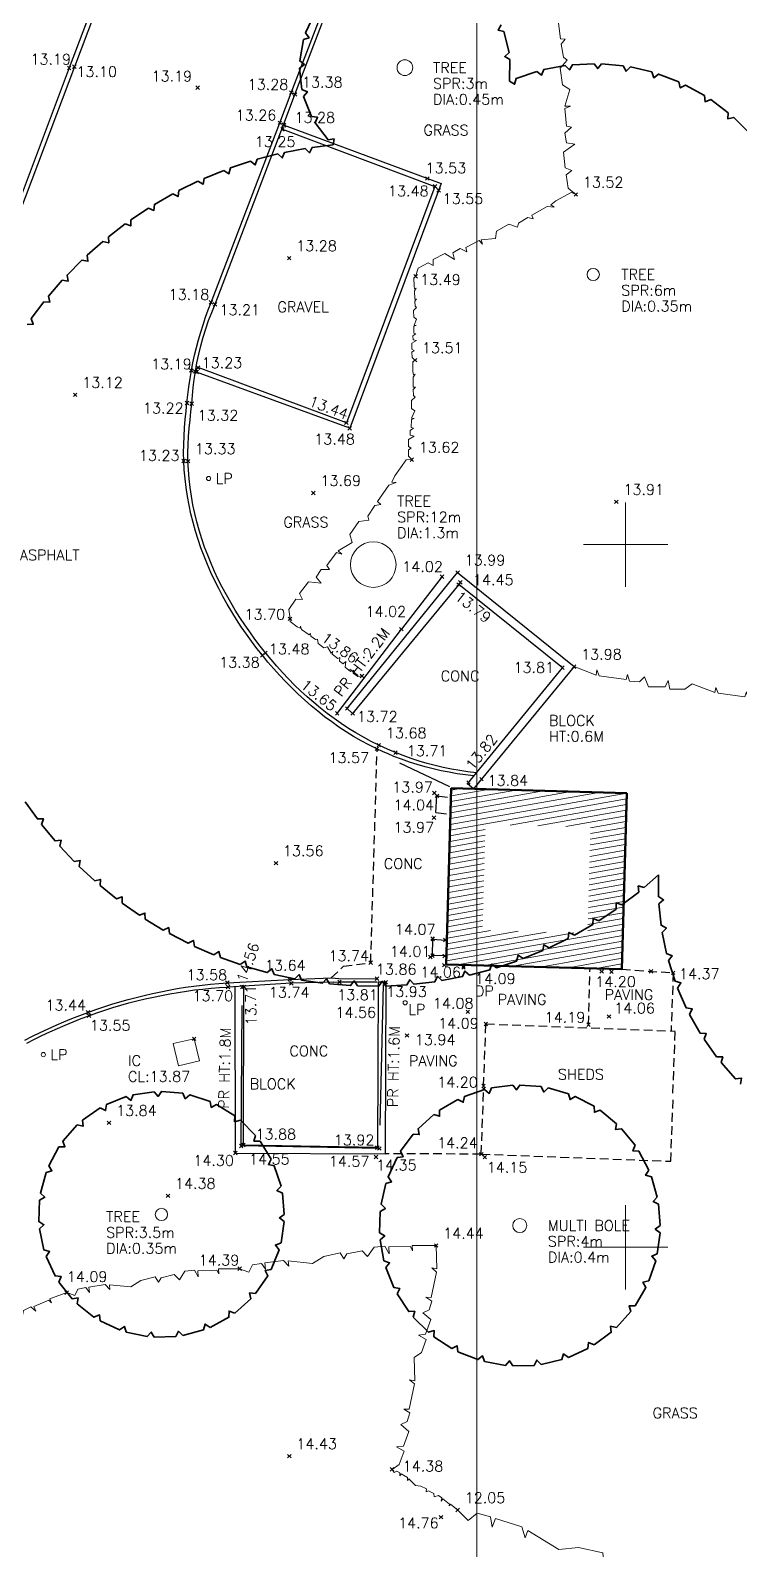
# Model space of a CAD drawing. Extents: x 521064 to 521635, y 174590 to 175241.
# Drawn here: x 521443.04 to 521463.25, y 174811.39 to 174854.63 of the extents above; entities that cross this region are included whole.
import ezdxf

# ---------------------------------------------------------------- set-up
doc = ezdxf.new("R2010")
doc.units = 0
doc.header["$PDMODE"] = 3
doc.header["$PDSIZE"] = 0.05
doc.linetypes.add('Centre', pattern=[7, 4, -1, 1, -1])
doc.linetypes.add('HIDDEN', pattern=[0.375, 0.25, -0.125])
doc.layers.get('0').update_dxf_attribs({"linetype": 'CONTINUOUS', "lineweight": 18})
for name, color, linetype, lineweight in [('I031G_SURVEY-GRID', 7, 'CONTINUOUS', 18), ('I901G_TITLE-SHEET', 7, 'CONTINUOUS', 18), ('I904G_HATCHING', 62, 'CONTINUOUS', 18), ('I910T_TXT-GEN-S', 7, 'CONTINUOUS', 13), ('I917G_BUILDING', 3, 'CONTINUOUS', 50), ('I923G_SURVEY-POINT', 7, 'CONTINUOUS', 18), ('I923T_SURVEY-LEVEL', 7, 'CONTINUOUS', 13), ('I941G_TREE', 72, 'CONTINUOUS', 18), ('I941G_TREE-VEG', 6, 'CONTINUOUS', 35), ('I941T_TREE-TXT', 82, 'CONTINUOUS', 13), ('I952G_KERB', 5, 'CONTINUOUS', 25), ('I960G_COVER', 1, 'CONTINUOUS', 18), ('I960T_COVER-TXT', 1, 'CONTINUOUS', 13), ('I976G_ST-FURN', 220, 'CONTINUOUS', 18), ('I976T_ST-FURN-TXT', 220, 'CONTINUOUS', 13), ('I995G_VEGETATION', 102, 'CONTINUOUS', 18)]:
    doc.layers.add(name, color=color, linetype=linetype, lineweight=lineweight)
for name, color, linetype in [('I240G_STAIR', 10, 'CONTINUOUS'), ('I280G_BLDG-FRAME', 7, 'HIDDEN'), ('I940G_SURFACE', 200, 'HIDDEN'), ('I971G_FENCE', 5, 'Centre'), ('I972G_WALL', 10, 'CONTINUOUS')]:
    doc.layers.add(name, color=color, linetype=linetype)
doc.styles.add('MONOTXT', font='simplex.shx')

# ---------------------------------------------------------------- blocks, each defined once
blk = doc.blocks.new('HEL Vegitation')
at = {"color": 0, "linetype": 'ByBlock'}
blk.add_polyline3d([(0, 0, 0), (0.0922, -0.0113, 0), (0.0935, 0.0101, 0), (0.0995, -0.0077, 0), (0.1821, -0.0154, 0), (0.1845, 0.0113, 0), (0.197, -0.0202, 0), (0.2387, -0.0214, 0), (0.2678, 0.0125, 0), (0.2868, -0.0125, 0), (0.3463, -0.0065, 0), (0.3601, 0.0113, 0), (0.3714, -0.0138, 0), (0.4361, -0.0065, 0), (0.4826, 0.015, 0), (0.5749, -0.0053, 0), (0.5749, 0.015, 0), (0.5927, -0.0089, 0), (0.6647, -0.0077, 0), (0.6659, 0.0166, 0), (0.6788, -0.0077, 0), (0.714, -0.0053, 0), (0.7306, 0.0202, 0), (0.7646, 0.0036, 0)], dxfattribs=at)
blk = doc.blocks.new('HER Vegitation')
at = {"color": 0, "linetype": 'ByBlock'}
blk.add_polyline3d([(0, 0, 0), (0.005, 0.0072, 0), (0.0165, 0.0097, 0), (0.0206, 0.0053, 0), (0.0225, 0.0112, 0), (0.0359, 0.0137, 0), (0.0437, 0.0047, 0), (0.044, 0.0119, 0), (0.0525, 0.014, 0), (0.0581, 0.0087, 0), (0.0587, 0.0131, 0), (0.0737, 0.0159, 0), (0.0762, 0.0112, 0), (0.0759, 0.0159, 0), (0.0906, 0.0128, 0), (0.094, 0.0197, 0), (0.1084, 0.0228, 0), (0.1159, 0.0175, 0), (0.1181, 0.0209, 0), (0.1293, 0.0237, 0), (0.134, 0.0206, 0), (0.1337, 0.0247, 0), (0.1518, 0.0287, 0), (0.1584, 0.0259, 0), (0.1559, 0.029, 0), (0.1618, 0.0315, 0), (0.1797, 0.035, 0), (0.1837, 0.0319, 0)], dxfattribs=at)

msp = doc.modelspace()

# ---------------------------------------------------------------- hatches: boundary and pattern name
at = {"layer": 'I904G_HATCHING'}
h = msp.add_hatch(dxfattribs=at)
h.set_pattern_fill('ANSI31', color=256, scale=0.05, angle=325, style=0)
h.paths.add_polyline_path([(521444.647, 174870.129), (521444.767, 174870.488), (521444.74, 174870.5), (521448.45, 174880.371), (521449.941, 174884.328), (521450.825, 174886.529), (521450.847, 174886.52), (521450.926, 174886.782), (521450.891, 174886.795), (521451.299, 174887.88), (521451.756, 174889.095), (521452.087, 174889.949), (521456.936, 174902.777), (521456.966, 174902.77), (521457.046, 174902.981), (521457.017, 174902.992), (521457.914, 174905.372), (521457.945, 174905.361), (521458.022, 174905.548), (521457.983, 174905.561), (521458.276, 174906.369), (521462.956, 174918.783), (521466.072, 174927.188), (521464.076, 174927.947), (521468.769, 174940.432, 0.955868), (521469.475, 174942.331), (521471.148, 174946.743), (521474.224, 174954.819), (521476.207, 174954.068), (521476.515, 174954.891), (521477.009, 174956.195), (521478.199, 174959.33), (521484.138, 174974.996), (521479.855, 174976.619), (521476.932, 174977.669), (521452.975, 174986.679), (521435.919, 174993.099), (521428.128, 174972.416), (521429.781, 174971.785), (521430.021, 174971.695), (521433.184, 174970.506), (521434.896, 174969.868), (521438.341, 174968.558), (521441.761, 174967.264), (521445.161, 174965.981), (521448.596, 174964.682), (521455.487, 174962.087), (521455.476, 174962.053), (521458.891, 174960.794), (521462.306, 174959.518), (521465.737, 174958.179), (521469.249, 174956.851), (521468.581, 174955.061), (521467.259, 174951.617), (521465.972, 174948.192), (521464.688, 174944.765), (521463.391, 174941.344), (521462.079, 174937.939), (521459.635, 174931.417), (521459.531, 174931.156), (521458.957, 174929.762), (521455.448, 174931.078), (521445.427, 174934.864), (521445.465, 174934.963), (521438.391, 174937.632), (521438.321, 174937.524), (521426.616, 174941.938), (521417.773, 174945.266), (521416.325, 174941.546), (521415.787, 174940.154), (521415.691, 174939.877), (521414.834, 174937.565), (521414.715, 174937.25), (521412.878, 174932.304), (521410.966, 174927.233), (521411.009, 174927.217), (521410.308, 174925.256), (521409.793, 174923.815), (521409.59, 174923.888), (521409.494, 174923.62), (521409.698, 174923.548), (521409.18, 174922.188), (521408.779, 174921.257), (521408.62, 174921.301), (521408.527, 174921.035), (521408.66, 174920.981), (521406.041, 174913.956), (521403.64, 174907.539), (521403.456, 174907.607), (521403.356, 174907.319), (521403.545, 174907.242), (521403.116, 174906.1), (521402.687, 174904.959), (521402.489, 174905.026), (521402.381, 174904.749), (521402.512, 174904.698), (521400.204, 174898.475), (521397.783, 174892.059), (521397.488, 174891.278), (521397.359, 174891.328), (521397.239, 174891.054), (521397.38, 174890.992), (521396.52, 174888.719), (521396.373, 174888.768), (521396.268, 174888.45), (521396.4, 174888.401), (521395.133, 174885.032), (521394.064, 174882.186), (521391.344, 174874.988), (521391.205, 174875.039), (521391.1, 174874.758), (521391.239, 174874.706), (521390.381, 174872.417), (521390.233, 174872.468), (521390.129, 174872.209), (521390.282, 174872.151), (521389.991, 174871.374), (521387.524, 174864.847), (521385.209, 174858.708), (521385.068, 174858.75), (521384.958, 174858.474), (521385.136, 174858.407), (521384.273, 174856.101), (521384.088, 174856.17), (521383.989, 174855.89), (521384.052, 174855.867), (521381.594, 174849.288), (521380.194, 174845.644), (521379.181, 174842.622), (521379.088, 174842.652), (521379.001, 174842.443), (521378.918, 174842.471), (521378.816, 174842.195), (521378.98, 174842.128), (521378.557, 174841.01), (521378.112, 174839.834), (521377.944, 174839.891), (521377.84, 174839.615), (521383.072, 174837.632), (521382.984, 174837.365), (521384.935, 174836.605), (521385.08, 174836.977), (521386.169, 174836.562), (521388.506, 174835.674), (521388.352, 174835.271), (521393.371, 174833.441), (521399.888, 174830.984), (521407.686, 174828.049), (521413.363, 174825.908), (521419.126, 174823.735), (521420.925, 174823.05), (521421.045, 174823.324), (521426.282, 174821.35), (521427.354, 174824.203), (521427.32, 174824.215), (521427.478, 174824.647), (521431.499, 174835.309), (521432.254, 174837.309), (521433.387, 174840.315), (521433.432, 174840.298), (521433.501, 174840.492), (521433.46, 174840.512), (521434.167, 174842.391), (521436.187, 174847.758), (521438.541, 174854), (521438.591, 174853.981), (521438.659, 174854.174), (521438.603, 174854.195), (521439.179, 174855.772), (521439.467, 174856.559), (521439.537, 174856.534), (521439.624, 174856.779), (521439.578, 174856.801), (521442.591, 174864.822), (521444.411, 174869.65), (521444.599, 174870.147)])
h.paths.add_polyline_path([(521438.717, 174857.381), (521435.251, 174848.11), (521431.729, 174838.752), (521425.657, 174822.654), (521420.511, 174824.595), (521420.393, 174824.326), (521413.716, 174826.844), (521400.241, 174831.919), (521394.66, 174834.024), (521394.785, 174834.358), (521384.508, 174838.264), (521384.366, 174837.9), (521384.23, 174837.953), (521384.32, 174838.228), (521379.294, 174840.133), (521380.232, 174842.61), (521381.135, 174845.306), (521382.53, 174848.934), (521384.99, 174855.516), (521386.144, 174858.355), (521388.459, 174864.494), (521390.927, 174871.022), (521392.331, 174874.771), (521412.215, 174927.383), (521413.816, 174931.956), (521415.653, 174936.902), (521416.719, 174939.791), (521418.346, 174943.982), (521426.264, 174941.002), (521426.263, 174941.002), (521437.969, 174936.588), (521445.074, 174933.929), (521459.59, 174928.444), (521463.016, 174937.589), (521465.624, 174944.414), (521466.908, 174947.841), (521469.518, 174954.712), (521470.534, 174957.435), (521466.09, 174959.114), (521462.656, 174960.455), (521459.241, 174961.73), (521455.839, 174963.023), (521448.948, 174965.618), (521445.514, 174966.917), (521442.114, 174968.2), (521438.696, 174969.492), (521429.424, 174973.021), (521436.502, 174991.811), (521452.622, 174985.743), (521482.836, 174974.381), (521475.623, 174955.358), (521473.644, 174956.108), (521470.213, 174947.099), (521468.539, 174942.685), (521467.833, 174940.784), (521462.789, 174927.366), (521464.79, 174926.606), (521462.019, 174919.134), (521457.341, 174906.722), (521456, 174903.131), (521451.152, 174890.302), (521449.005, 174884.68), (521444.766, 174873.426), (521443.663, 174870.5)], flags=16)
h = msp.add_hatch(dxfattribs=at)
h.set_pattern_fill('ANSI31', color=256, scale=0.05, angle=325, style=0)
h.paths.add_polyline_path([(521460.031, 174832.923), (521455.033, 174833.062), (521454.893, 174828.05), (521459.892, 174827.911)])
h.paths.add_polyline_path([(521456.005, 174832.035), (521459.003, 174831.952), (521458.92, 174828.938), (521455.921, 174829.022)], flags=16)
h = msp.add_hatch(dxfattribs=at)
h.set_pattern_fill('ANSI31', color=256, scale=0.05, angle=325, style=0)
h.paths.add_polyline_path([(521460.031, 174832.923), (521455.033, 174833.062), (521454.893, 174828.05), (521459.892, 174827.911)])
h.paths.add_polyline_path([(521456.005, 174832.035), (521459.003, 174831.952), (521458.92, 174828.938), (521455.921, 174829.022)], flags=16)

# ---------------------------------------------------------------- linework, layer by layer
at = {"layer": 'I031G_SURVEY-GRID'}
for p, q in [((521460, 174841.2), (521460, 174838.8)), ((521458.8, 174840), (521461.2, 174840)), ((521460, 174821.2), (521460, 174818.8)), ((521458.8, 174820), (521461.2, 174820))]:
    msp.add_line(p, q, dxfattribs=at)
at = {"layer": 'I240G_STAIR'}
for p, q in [((521454.593, 174832.372, 14.041), (521454.626, 174832.848, 14.044)), ((521454.626, 174832.848, 14.044), (521454.93, 174832.814, 14.067)), ((521454.593, 174832.372, 14.041), (521454.897, 174832.339, 14.064))]:
    msp.add_line(p, q, dxfattribs=at)
for points in [[(521454.988, 174833.109, 14.045), (521453.566, 174833.781, 13.715)], [(521454.846, 174828.291, 14.073), (521454.498, 174828.3, 14.078), (521454.51, 174828.771, 14.073), (521454.861, 174828.743, 14.067)]]:
    msp.add_polyline3d(points, dxfattribs=at)
at = {"layer": 'I280G_BLDG-FRAME'}
for p, q in [((521455.952, 174824.59, 14.197), (521456.019, 174826.356, 14.089)), ((521456.019, 174826.356, 14.089), (521461.415, 174826.152, 14.089)), ((521461.348, 174824.385, 14.197), (521461.415, 174826.152, 14.089)), ((521455.89, 174822.651, 14.245), (521455.96, 174824.505, 14.199)), ((521461.286, 174822.448, 14.245), (521461.356, 174824.302, 14.199)), ((521455.89, 174822.651, 14.245), (521461.286, 174822.448, 14.245))]:
    msp.add_line(p, q, dxfattribs=at)
at = {"layer": 'I901G_TITLE-SHEET'}
msp.add_lwpolyline([(521455.762, 174749.428), (521247.162, 174749.428), (521247.162, 174913.628), (521455.762, 174913.628)], close=True, dxfattribs=at)
at = {"layer": 'I917G_BUILDING'}
for p, q in [((521455.033, 174833.062, 14.04), (521454.893, 174828.05, 14.07)), ((521460.031, 174832.923, 14.2), (521459.892, 174827.911, 14.2))]:
    msp.add_line(p, q, dxfattribs=at)
for points in [[(521455.033, 174833.062, 14.04), (521460.031, 174832.923, 14.2)], [(521454.893, 174828.05, 14.07), (521459.892, 174827.911, 14.2)]]:
    msp.add_polyline3d(points, dxfattribs=at)
at = {"layer": 'I923G_SURVEY-POINT'}
for p in [(521444.147, 174853.566, 13.187), (521444.297, 174853.601, 13.096), (521447.811, 174853.004, 13.186), (521450.476, 174852.86, 13.278), (521450.58, 174852.808, 13.383), (521450.148, 174852.003, 13.257), (521450.252, 174851.95, 13.282), (521450.27, 174851.934, 13.277), (521450.224, 174851.82, 13.251), (521454.352, 174850.419, 13.526), (521454.57, 174850.194, 13.476), (521454.675, 174850.08, 13.547), (521458.582, 174849.962, 13.518), (521450.416, 174848.151, 13.28), (521454.019, 174847.633, 13.488), (521448.191, 174846.892, 13.185), (521448.303, 174846.839, 13.212), (521447.82, 174845.035, 13.213), (521453.999, 174845.248, 13.505), (521447.63, 174844.953, 13.191), (521447.743, 174844.927, 13.221), (521447.78, 174844.909, 13.226), (521444.319, 174844.26, 13.117), (521447.503, 174844.029, 13.221), (521447.639, 174844.012, 13.324), (521452.046, 174843.465, 13.44), (521452.14, 174843.308, 13.483), (521447.412, 174842.379, 13.226), (521447.531, 174842.374, 13.327), (521453.909, 174842.418, 13.616), (521451.105, 174841.469, 13.688), (521459.737, 174841.215, 13.905), (521454.771, 174839.086, 14.02), (521455.215, 174839.205, 13.99), (521455.291, 174838.923, 14.454), (521455.245, 174838.861, 13.792), (521450.441, 174837.887, 13.697), (521453.612, 174837.59, 14.015), (521449.653, 174836.847, 13.377), (521449.743, 174836.917, 13.479), (521458.202, 174836.494, 13.815), (521458.532, 174836.526, 13.978), (521452.492, 174836.26, 13.86), (521451.782, 174835.195, 13.654), (521452.066, 174835.335, 13.715), (521452.223, 174835.193, 13.716), (521452.913, 174834.185, 13.566), (521452.971, 174834.288, 13.681), (521453.444, 174834.079, 13.702), (521455.896, 174833.322, 13.839), (521454.551, 174832.929, 13.974), (521455.526, 174833.226, 13.82), (521454.626, 174832.848, 14.044), (521454.542, 174832.225, 13.973), (521450.038, 174830.933, 13.559), (521454.497, 174828.787, 14.007), (521454.51, 174828.771, 14.073), (521454.861, 174828.743, 14.067), (521452.739, 174828.099, 13.737), (521454.437, 174828.259, 14.008), (521454.498, 174828.3, 14.078), (521454.846, 174828.291, 14.073), (521454.836, 174828.027, 14.064), (521455.383, 174827.965, 14.085), (521459.32, 174827.849, 14.197), (521459.598, 174827.839, 14.229), (521460.723, 174827.851, 14.085), (521461.357, 174827.812, 14.366), (521448.655, 174827.529, 13.582), (521448.674, 174827.407, 13.699), (521449.076, 174827.407, 14.556), (521449.127, 174827.413, 13.705), (521450.436, 174827.619, 13.644), (521450.475, 174827.514, 13.741), (521451.851, 174827.55, 13.814), (521452.92, 174827.643, 13.86), (521453.169, 174827.543, 13.933), (521444.684, 174826.684, 13.439), (521444.712, 174826.591, 13.549), (521455.505, 174826.699, 14.075), (521459.528, 174826.566, 14.063), (521447.711, 174825.934, 13.872), (521453.774, 174826.025, 13.943), (521456.019, 174826.356, 14.089), (521458.942, 174826.336, 14.189), (521455.952, 174824.59, 14.197), (521455.96, 174824.505, 14.199), (521445.284, 174823.54, 13.841), (521449.115, 174822.908, 13.882), (521448.884, 174822.681, 14.301), (521449.047, 174822.884, 14.552), (521452.887, 174822.57, 14.345), (521452.928, 174822.836, 13.919), (521452.983, 174822.809, 14.57), (521455.89, 174822.651, 14.245), (521455.991, 174822.564, 14.154), (521446.962, 174821.463, 14.383), (521454.603, 174820.048, 14.438), (521449.003, 174819.388, 14.394), (521444.079, 174818.708, 14.093), (521450.42, 174814.056, 14.428), (521453.346, 174813.679, 14.385), (521454.741, 174812.317, 14.764), (521455.217, 174812.52, 12.046)]:
    msp.add_point(p, dxfattribs=at)
at = {"layer": 'I940G_SURFACE'}
for p, q in [((521458.942, 174826.336, 14.189), (521458.986, 174827.936, 14.19)), ((521459.892, 174827.911, 14.2), (521461.357, 174827.812, 14.366)), ((521461.357, 174827.812, 14.366), (521461.295, 174826.156, 14.089))]:
    msp.add_line(p, q, dxfattribs=at)
for points in [[(521451.616, 174827.669, 13.694), (521451.961, 174827.996, 13.708), (521452.739, 174828.099, 13.737), (521452.922, 174834.179, 13.565)], [(521455.89, 174822.651, 14.245), (521453.149, 174822.662, 13.955)]]:
    msp.add_polyline3d(points, dxfattribs=at)
at = {"layer": 'I941G_TREE'}
for centre, radius in [((521453.713, 174853.573), 0.225), ((521459.078, 174847.686), 0.175), ((521452.812, 174839.429), 0.65), ((521446.777, 174820.934), 0.175), ((521456.986, 174820.617), 0.2)]:
    msp.add_circle(centre, radius, dxfattribs=at)
at = {"layer": 'I941G_TREE-VEG'}
for points in [[(521451.142, 174855.12), (521450.882, 174854.565), (521450.983, 174854.426), (521450.821, 174854.37)], [(521456.682, 174854.006), (521456.532, 174854.6), (521456.365, 174854.643), (521456.455, 174854.789)], [(521450.821, 174854.37), (521450.719, 174853.766), (521450.854, 174853.659), (521450.713, 174853.561)], [(521456.688, 174853.19), (521456.704, 174853.802), (521456.555, 174853.889), (521456.682, 174854.006)], [(521459.107, 174853.686), (521458.486, 174853.657), (521458.4, 174853.507), (521458.281, 174853.633)], [(521459.933, 174853.625), (521459.314, 174853.682), (521459.208, 174853.545), (521459.107, 174853.686)], [(521450.713, 174853.561), (521450.778, 174852.952), (521450.937, 174852.886), (521450.827, 174852.753)], [(521457.469, 174853.466), (521456.88, 174853.269), (521456.837, 174853.101), (521456.688, 174853.19)], [(521458.281, 174853.633), (521457.67, 174853.519), (521457.604, 174853.358), (521457.469, 174853.466)], [(521460.743, 174853.451), (521460.138, 174853.592), (521460.013, 174853.471), (521459.933, 174853.625)], [(521461.521, 174853.166), (521460.941, 174853.39), (521460.801, 174853.287), (521460.743, 174853.451)], [(521462.252, 174852.778), (521461.709, 174853.079), (521461.556, 174852.996), (521461.521, 174853.166)], [(521450.827, 174852.753), (521451.054, 174852.184), (521451.224, 174852.163), (521451.155, 174852.006)], [(521462.923, 174852.292), (521462.426, 174852.665), (521462.264, 174852.605), (521462.252, 174852.778)], [(521451.155, 174852.006), (521451.526, 174851.519), (521451.696, 174851.545), (521451.671, 174851.375)], [(521463.521, 174851.719), (521463.08, 174852.156), (521462.911, 174852.119), (521462.923, 174852.292)], [(521450.089, 174851.116), (521449.506, 174850.965), (521449.45, 174850.803), (521449.314, 174850.908)], [(521450.876, 174851.272), (521450.284, 174851.16), (521450.217, 174851.002), (521450.089, 174851.116)], [(521451.671, 174851.375), (521451.074, 174851.303), (521450.996, 174851.149), (521450.876, 174851.272)], [(521448.555, 174850.649), (521447.997, 174850.421), (521447.963, 174850.253), (521447.814, 174850.339)], [(521449.314, 174850.908), (521448.743, 174850.718), (521448.697, 174850.552), (521448.555, 174850.649)], [(521447.814, 174850.339), (521447.274, 174850.075), (521447.251, 174849.904), (521447.097, 174849.981)], [(521447.097, 174849.981), (521446.575, 174849.681), (521446.563, 174849.509), (521446.404, 174849.575)], [(521446.404, 174849.575), (521445.904, 174849.241), (521445.904, 174849.069), (521445.741, 174849.124)], [(521445.741, 174849.124), (521445.264, 174848.758), (521445.275, 174848.586), (521445.109, 174848.63)], [(521445.109, 174848.63), (521444.657, 174848.232), (521444.68, 174848.062), (521444.511, 174848.095)], [(521444.511, 174848.095), (521444.087, 174847.668), (521444.121, 174847.499), (521443.951, 174847.521)], [(521443.951, 174847.521), (521443.556, 174847.066), (521443.601, 174846.9), (521443.43, 174846.911)], [(521443.43, 174846.911), (521443.067, 174846.431), (521443.123, 174846.268), (521442.951, 174846.267)], [(521442.891, 174832.679), (521443.241, 174832.191), (521443.413, 174832.196), (521443.364, 174832.032)], [(521443.364, 174832.032), (521443.747, 174831.567), (521443.918, 174831.584), (521443.879, 174831.417)], [(521443.879, 174831.417), (521444.292, 174830.979), (521444.462, 174831.007), (521444.435, 174830.838)], [(521444.435, 174830.838), (521444.876, 174830.429), (521445.043, 174830.468), (521445.027, 174830.297)], [(521460.528, 174830.238), (521460.934, 174830.598)], [(521460.934, 174830.598), (521460.935, 174829.981), (521461.08, 174829.886), (521460.946, 174829.776)], [(521445.027, 174830.297), (521445.495, 174829.918), (521445.659, 174829.969), (521445.655, 174829.797)], [(521459.896, 174829.743), (521460.373, 174830.111), (521460.361, 174830.282), (521460.528, 174830.238)], [(521445.655, 174829.797), (521446.147, 174829.451), (521446.307, 174829.512), (521446.315, 174829.341)], [(521459.233, 174829.292), (521459.733, 174829.626), (521459.733, 174829.798), (521459.896, 174829.743)], [(521460.946, 174829.776), (521461.01, 174829.163), (521461.164, 174829.083), (521461.042, 174828.959)], [(521446.315, 174829.341), (521446.828, 174829.028), (521446.984, 174829.1), (521447.003, 174828.929)], [(521458.541, 174828.885), (521459.063, 174829.186), (521459.074, 174829.357), (521459.233, 174829.292)], [(521447.003, 174828.929), (521447.537, 174828.651), (521447.688, 174828.734), (521447.718, 174828.564)], [(521457.084, 174828.215), (521457.641, 174828.444), (521457.675, 174828.612), (521457.824, 174828.526)], [(521457.824, 174828.526), (521458.364, 174828.791), (521458.387, 174828.961), (521458.541, 174828.885)], [(521461.042, 174828.959), (521461.169, 174828.356), (521461.33, 174828.292), (521461.221, 174828.157)], [(521447.718, 174828.564), (521448.269, 174828.323), (521448.414, 174828.415), (521448.455, 174828.248)], [(521448.455, 174828.248), (521449.021, 174828.044), (521449.16, 174828.146), (521449.212, 174827.982)], [(521456.325, 174827.955), (521456.896, 174828.146), (521456.942, 174828.311), (521457.084, 174828.215)], [(521461.221, 174828.157), (521461.409, 174827.57), (521461.576, 174827.523), (521461.482, 174827.378)], [(521449.212, 174827.982), (521449.79, 174827.816), (521449.922, 174827.927), (521449.985, 174827.767)], [(521449.985, 174827.767), (521450.573, 174827.64), (521450.697, 174827.759), (521450.771, 174827.604)], [(521454.764, 174827.589), (521455.355, 174827.702), (521455.422, 174827.86), (521455.551, 174827.746)], [(521455.551, 174827.746), (521456.133, 174827.898), (521456.19, 174828.06), (521456.325, 174827.955)], [(521450.771, 174827.604), (521451.366, 174827.517), (521451.481, 174827.644), (521451.565, 174827.494)], [(521451.565, 174827.494), (521452.165, 174827.447), (521452.272, 174827.582), (521452.366, 174827.438)], [(521452.366, 174827.438), (521452.967, 174827.43), (521453.065, 174827.572), (521453.168, 174827.435)], [(521453.168, 174827.435), (521453.769, 174827.467), (521453.856, 174827.615), (521453.969, 174827.485)], [(521453.969, 174827.485), (521454.566, 174827.558), (521454.643, 174827.711), (521454.764, 174827.589)], [(521461.482, 174827.378), (521461.729, 174826.813), (521461.9, 174826.783), (521461.821, 174826.629)], [(521461.821, 174826.629), (521462.125, 174826.093), (521462.298, 174826.081), (521462.235, 174825.919)], [(521462.235, 174825.919), (521462.593, 174825.417), (521462.766, 174825.423), (521462.72, 174825.255)], [(521462.72, 174825.255), (521463.127, 174824.792), (521463.299, 174824.816), (521463.27, 174824.645)], [(521445.774, 174824.287), (521445.207, 174824.062), (521445.183, 174823.891), (521445.027, 174823.965)], [(521446.574, 174824.428), (521445.97, 174824.34), (521445.908, 174824.18), (521445.774, 174824.287)], [(521447.385, 174824.381), (521446.777, 174824.434), (521446.68, 174824.293), (521446.574, 174824.428)], [(521448.164, 174824.148), (521447.585, 174824.34), (521447.457, 174824.225), (521447.385, 174824.381)], [(521455.984, 174824.489), (521455.409, 174824.293), (521455.375, 174824.125), (521455.225, 174824.208)], [(521456.784, 174824.612), (521456.181, 174824.535), (521456.114, 174824.377), (521455.984, 174824.489)], [(521457.592, 174824.571), (521456.986, 174824.617), (521456.888, 174824.476), (521456.784, 174824.612)], [(521458.375, 174824.368), (521457.791, 174824.535), (521457.667, 174824.417), (521457.592, 174824.571)], [(521459.102, 174824.012), (521458.564, 174824.293), (521458.418, 174824.202), (521458.375, 174824.368)], [(521445.027, 174823.965), (521444.528, 174823.615), (521444.544, 174823.444), (521444.376, 174823.48)], [(521448.867, 174823.741), (521448.348, 174824.062), (521448.197, 174823.979), (521448.164, 174824.148)], [(521455.225, 174824.208), (521454.701, 174823.9), (521454.702, 174823.728), (521454.538, 174823.78)], [(521459.742, 174823.516), (521459.271, 174823.9), (521459.11, 174823.84), (521459.102, 174824.012)], [(521444.376, 174823.48), (521443.97, 174823.024), (521444.025, 174822.861), (521443.853, 174822.857)], [(521449.459, 174823.184), (521449.027, 174823.615), (521448.861, 174823.57), (521448.867, 174823.741)], [(521454.538, 174823.78), (521454.087, 174823.373), (521454.122, 174823.205), (521453.951, 174823.223)], [(521460.269, 174822.902), (521459.885, 174823.373), (521459.716, 174823.347), (521459.742, 174823.516)], [(521449.905, 174822.505), (521449.585, 174823.024), (521449.413, 174823.018), (521449.459, 174823.184)], [(521453.951, 174823.223), (521453.592, 174822.733), (521453.66, 174822.575), (521453.489, 174822.558)], [(521443.853, 174822.857), (521443.564, 174822.32), (521443.655, 174822.175), (521443.488, 174822.131)], [(521453.489, 174822.558), (521453.235, 174822.006), (521453.334, 174821.866), (521453.17, 174821.815)], [(521460.662, 174822.195), (521460.381, 174822.733), (521460.209, 174822.741), (521460.269, 174822.902)], [(521443.488, 174822.131), (521443.331, 174821.542), (521443.453, 174821.421), (521443.301, 174821.34)], [(521450.183, 174821.741), (521449.991, 174822.32), (521449.823, 174822.354), (521449.905, 174822.505)], [(521460.904, 174821.422), (521460.737, 174822.006), (521460.571, 174822.049), (521460.662, 174822.195)], [(521450.277, 174820.934), (521450.224, 174821.542), (521450.068, 174821.613), (521450.183, 174821.741)], [(521453.17, 174821.815), (521453.032, 174821.223), (521453.157, 174821.105), (521453.007, 174821.022)], [(521443.301, 174821.34), (521443.283, 174820.73), (521443.43, 174820.641), (521443.301, 174820.528)], [(521460.986, 174820.617), (521460.94, 174821.223), (521460.786, 174821.298), (521460.904, 174821.422)], [(521450.183, 174820.127), (521450.271, 174820.73), (521450.136, 174820.836), (521450.277, 174820.934)], [(521453.007, 174821.022), (521452.991, 174820.415), (521453.137, 174820.324), (521453.007, 174820.212)], [(521443.301, 174820.528), (521443.424, 174819.93), (521443.588, 174819.877), (521443.488, 174819.737)], [(521460.904, 174819.812), (521460.981, 174820.415), (521460.845, 174820.519), (521460.986, 174820.617)], [(521449.905, 174819.363), (521450.13, 174819.93), (521450.023, 174820.064), (521450.183, 174820.127)], [(521453.007, 174820.212), (521453.114, 174819.615), (521453.275, 174819.555), (521453.17, 174819.42)], [(521443.488, 174819.737), (521443.746, 174819.184), (521443.918, 174819.17), (521443.853, 174819.011)], [(521460.662, 174819.04), (521460.859, 174819.615), (521460.746, 174819.745), (521460.904, 174819.812)], [(521449.459, 174818.684), (521449.808, 174819.184), (521449.735, 174819.339), (521449.905, 174819.363)], [(521453.17, 174819.42), (521453.395, 174818.856), (521453.565, 174818.83), (521453.489, 174818.676)], [(521443.853, 174819.011), (521444.232, 174818.532), (521444.402, 174818.558), (521444.376, 174818.388)], [(521448.867, 174818.127), (521449.323, 174818.532), (521449.287, 174818.7), (521449.459, 174818.684)], [(521453.489, 174818.676), (521453.823, 174818.169), (521453.995, 174818.178), (521453.951, 174818.012)], [(521460.269, 174818.332), (521460.577, 174818.856), (521460.494, 174819.006), (521460.662, 174819.04)], [(521444.376, 174818.388), (521444.854, 174818.01), (521445.013, 174818.074), (521445.027, 174817.903)], [(521459.742, 174817.718), (521460.149, 174818.169), (521460.098, 174818.332), (521460.269, 174818.332)], [(521445.027, 174817.903), (521445.58, 174817.645), (521445.721, 174817.745), (521445.774, 174817.581)], [(521447.385, 174817.487), (521447.974, 174817.645), (521448.018, 174817.811), (521448.164, 174817.72)], [(521448.164, 174817.72), (521448.701, 174818.01), (521448.705, 174818.182), (521448.867, 174818.127)], [(521453.951, 174818.012), (521454.381, 174817.582), (521454.547, 174817.626), (521454.538, 174817.454)], [(521445.774, 174817.581), (521446.371, 174817.458), (521446.485, 174817.587), (521446.574, 174817.44)], [(521446.574, 174817.44), (521447.184, 174817.458), (521447.264, 174817.609), (521447.385, 174817.487)], [(521454.538, 174817.454), (521455.045, 174817.12), (521455.199, 174817.196), (521455.225, 174817.026)], [(521459.102, 174817.223), (521459.592, 174817.582), (521459.574, 174817.753), (521459.742, 174817.718)], [(521455.225, 174817.026), (521455.789, 174816.801), (521455.924, 174816.906), (521455.984, 174816.745)], [(521457.592, 174816.663), (521458.184, 174816.801), (521458.235, 174816.965), (521458.375, 174816.866)], [(521458.375, 174816.866), (521458.927, 174817.12), (521458.944, 174817.291), (521459.102, 174817.223)], [(521455.984, 174816.745), (521456.582, 174816.638), (521456.693, 174816.768), (521456.784, 174816.622)], [(521456.784, 174816.622), (521457.391, 174816.638), (521457.474, 174816.788), (521457.592, 174816.663)]]:
    msp.add_lwpolyline(points, dxfattribs=at)
at = {"layer": 'I952G_KERB'}
for points in [[(521447.133, 174861.421, 13.364), (521444.147, 174853.566, 13.187), (521441.201, 174845.754, 13.134), (521437.095, 174834.833, 13.211), (521436.631, 174833.562, 13.209), (521436.339, 174832.689, 13.13), (521436.269, 174832.538, 13.111)], [(521447.203, 174861.298, 13.266), (521444.297, 174853.601, 13.096), (521441.322, 174845.733, 13.01), (521437.23, 174834.783, 13.121), (521436.751, 174833.515, 13.124), (521436.356, 174832.393, 13.134)], [(521455.668, 174833.421, 13.825), (521455.435, 174833.447, 13.811), (521455.203, 174833.479, 13.796), (521454.972, 174833.518, 13.782), (521454.743, 174833.563, 13.768), (521454.514, 174833.615, 13.754), (521454.287, 174833.674, 13.74), (521454.062, 174833.738, 13.726), (521453.839, 174833.81, 13.712), (521453.618, 174833.887, 13.698), (521453.4, 174833.971, 13.684), (521453.236, 174834.039, 13.644), (521453.074, 174834.111, 13.605), (521452.913, 174834.185, 13.566), (521452.689, 174834.296, 13.555), (521452.469, 174834.414, 13.544), (521452.252, 174834.539, 13.533), (521452.04, 174834.67, 13.522), (521451.831, 174834.807, 13.51), (521451.627, 174834.95, 13.499), (521451.426, 174835.099, 13.488), (521451.23, 174835.254, 13.477), (521451.038, 174835.414, 13.466), (521450.85, 174835.578, 13.455), (521450.667, 174835.747, 13.444), (521450.488, 174835.921, 13.433), (521450.313, 174836.099, 13.422), (521450.142, 174836.28, 13.411), (521449.975, 174836.466, 13.4), (521449.812, 174836.655, 13.389), (521449.653, 174836.847, 13.377), (521449.497, 174837.045, 13.371), (521449.344, 174837.246, 13.365), (521449.196, 174837.451, 13.359), (521449.052, 174837.659, 13.352), (521448.913, 174837.869, 13.346), (521448.779, 174838.084, 13.34), (521448.65, 174838.301, 13.333), (521448.525, 174838.521, 13.327), (521448.407, 174838.745, 13.321), (521448.294, 174838.971, 13.314), (521448.187, 174839.2, 13.308), (521448.086, 174839.432, 13.302), (521447.991, 174839.667, 13.296), (521447.902, 174839.904, 13.289), (521447.82, 174840.143, 13.283), (521447.745, 174840.385, 13.277), (521447.677, 174840.629, 13.27), (521447.616, 174840.874, 13.264), (521447.563, 174841.122, 13.258), (521447.517, 174841.371, 13.252), (521447.478, 174841.621, 13.245), (521447.448, 174841.873, 13.239), (521447.426, 174842.126, 13.233), (521447.412, 174842.379, 13.226), (521447.407, 174842.615, 13.226), (521447.41, 174842.852, 13.225), (521447.42, 174843.088, 13.224), (521447.436, 174843.324, 13.224), (521447.455, 174843.559, 13.223), (521447.478, 174843.794, 13.222), (521447.503, 174844.029, 13.221), (521447.529, 174844.261, 13.214), (521447.558, 174844.492, 13.206), (521447.591, 174844.723, 13.199), (521447.63, 174844.953, 13.191), (521447.674, 174845.173, 13.191), (521447.722, 174845.393, 13.19), (521447.775, 174845.611, 13.189), (521447.832, 174845.828, 13.188), (521447.895, 174846.044, 13.188), (521447.962, 174846.258, 13.187), (521448.034, 174846.471, 13.186), (521448.11, 174846.683, 13.185), (521448.191, 174846.892, 13.185), (521450.148, 174852.003, 13.257), (521450.476, 174852.86, 13.278), (521452.033, 174856.912, 13.363)], [(521455.745, 174833.506, 13.825), (521455.508, 174833.533, 13.812), (521455.273, 174833.568, 13.8), (521455.039, 174833.609, 13.788), (521454.806, 174833.657, 13.775), (521454.574, 174833.711, 13.763), (521454.344, 174833.772, 13.751), (521454.116, 174833.839, 13.739), (521453.89, 174833.913, 13.726), (521453.665, 174833.993, 13.714), (521453.444, 174834.079, 13.702), (521453.285, 174834.145, 13.695), (521453.127, 174834.215, 13.688), (521452.971, 174834.288, 13.681), (521452.75, 174834.398, 13.669), (521452.532, 174834.515, 13.657), (521452.318, 174834.638, 13.645), (521452.107, 174834.768, 13.633), (521451.901, 174834.903, 13.621), (521451.698, 174835.045, 13.609), (521451.5, 174835.192, 13.598), (521451.306, 174835.344, 13.586), (521451.115, 174835.502, 13.574), (521450.929, 174835.664, 13.562), (521450.747, 174835.831, 13.55), (521450.569, 174836.002, 13.538), (521450.396, 174836.178, 13.526), (521450.226, 174836.357, 13.514), (521450.061, 174836.54, 13.502), (521449.9, 174836.727, 13.49), (521449.743, 174836.917, 13.479), (521449.588, 174837.112, 13.472), (521449.437, 174837.311, 13.466), (521449.291, 174837.512, 13.46), (521449.148, 174837.717, 13.453), (521449.011, 174837.924, 13.447), (521448.877, 174838.135, 13.441), (521448.749, 174838.349, 13.434), (521448.626, 174838.567, 13.428), (521448.509, 174838.787, 13.422), (521448.396, 174839.01, 13.416), (521448.29, 174839.236, 13.409), (521448.19, 174839.464, 13.403), (521448.096, 174839.696, 13.397), (521448.008, 174839.93, 13.39), (521447.927, 174840.166, 13.384), (521447.853, 174840.405, 13.378), (521447.786, 174840.645, 13.371), (521447.726, 174840.888, 13.365), (521447.673, 174841.133, 13.359), (521447.629, 174841.379, 13.353), (521447.592, 174841.626, 13.346), (521447.563, 174841.875, 13.34), (521447.543, 174842.124, 13.334), (521447.531, 174842.374, 13.327), (521447.529, 174842.609, 13.327), (521447.536, 174842.844, 13.326), (521447.55, 174843.078, 13.326), (521447.569, 174843.312, 13.326), (521447.592, 174843.545, 13.325), (521447.616, 174843.779, 13.325), (521447.639, 174844.012, 13.324), (521447.661, 174844.241, 13.298), (521447.683, 174844.47, 13.273), (521447.709, 174844.699, 13.247), (521447.743, 174844.927, 13.221), (521447.788, 174845.172, 13.22), (521447.841, 174845.416, 13.219), (521447.9, 174845.659, 13.217), (521447.967, 174845.9, 13.216), (521448.041, 174846.138, 13.215), (521448.121, 174846.374, 13.214), (521448.209, 174846.608, 13.213), (521448.303, 174846.839, 13.212), (521450.252, 174851.95, 13.282), (521450.58, 174852.808, 13.383), (521452.126, 174856.86, 13.473)], [(521450.27, 174851.934, 13.277), (521454.747, 174850.273, 13.55)], [(521450.224, 174851.82, 13.251), (521454.57, 174850.194, 13.476), (521452.046, 174843.465, 13.44), (521447.82, 174845.035, 13.213)], [(521454.747, 174850.273, 13.549), (521452.14, 174843.308, 13.483), (521447.78, 174844.909, 13.226)], [(521442.885, 174825.898, 13.416), (521443.105, 174826.009, 13.419), (521443.326, 174826.116, 13.422), (521443.548, 174826.219, 13.425), (521443.773, 174826.319, 13.428), (521443.998, 174826.415, 13.43), (521444.226, 174826.508, 13.433), (521444.454, 174826.597, 13.436), (521444.684, 174826.684, 13.439), (521444.909, 174826.765, 13.448), (521445.136, 174826.842, 13.456), (521445.364, 174826.915, 13.464), (521445.594, 174826.984, 13.473), (521445.824, 174827.05, 13.481), (521446.056, 174827.111, 13.489), (521446.288, 174827.169, 13.498), (521446.522, 174827.223, 13.506), (521446.756, 174827.273, 13.515), (521446.992, 174827.319, 13.523), (521447.227, 174827.361, 13.531), (521447.464, 174827.399, 13.54), (521447.701, 174827.433, 13.548), (521447.939, 174827.463, 13.556), (521448.177, 174827.489, 13.565), (521448.416, 174827.511, 13.573), (521448.655, 174827.529, 13.582)], [(521442.941, 174825.809, 13.52), (521443.156, 174825.92, 13.523), (521443.373, 174826.027, 13.527), (521443.593, 174826.13, 13.531), (521443.813, 174826.229, 13.534), (521444.036, 174826.325, 13.538), (521444.26, 174826.417, 13.542), (521444.485, 174826.506, 13.545), (521444.712, 174826.591, 13.549), (521444.937, 174826.672, 13.558), (521445.163, 174826.748, 13.566), (521445.391, 174826.82, 13.575), (521445.619, 174826.889, 13.584), (521445.849, 174826.953, 13.593), (521446.08, 174827.014, 13.602), (521446.312, 174827.07, 13.611), (521446.546, 174827.122, 13.619), (521446.779, 174827.17, 13.628), (521447.014, 174827.214, 13.637), (521447.25, 174827.254, 13.646), (521447.486, 174827.29, 13.655), (521447.722, 174827.322, 13.664), (521447.96, 174827.349, 13.672), (521448.197, 174827.373, 13.681), (521448.435, 174827.392, 13.69), (521448.674, 174827.407, 13.699)], [(521448.655, 174827.529, 13.582), (521450.436, 174827.619, 13.644)], [(521451.665, 174827.546, 13.806), (521450.475, 174827.514, 13.741), (521448.674, 174827.407, 13.699)], [(521450.436, 174827.619, 13.644), (521451.621, 174827.664, 13.706), (521451.832, 174827.645, 13.795), (521452.92, 174827.643, 13.86)], [(521451.665, 174827.546, 13.806), (521451.851, 174827.55, 13.814), (521452.923, 174827.551, 13.87)]]:
    msp.add_polyline3d(points, dxfattribs=at)
at = {"layer": 'I960G_COVER'}
msp.add_polyline3d([(521447.711, 174825.934, 13.872), (521447.858, 174825.304, 13.96), (521447.26, 174825.165, 13.96), (521447.114, 174825.795, 13.873)], close=True, dxfattribs=at)
at = {"layer": 'I971G_FENCE'}
for points in [[(521454.771, 174839.086, 14.02), (521453.612, 174837.59, 14.015)], [(521451.782, 174835.195, 13.654), (521453.612, 174837.59, 14.015)], [(521453.093, 174827.478, 14.558), (521452.983, 174822.809, 14.57), (521449.047, 174822.884, 14.552), (521449.076, 174827.407, 14.556)]]:
    msp.add_polyline3d(points, dxfattribs=at)
at = {"layer": 'I972G_WALL'}
for p, q in [((521455.668, 174833.045, 13.827), (521455.494, 174833.187, 13.82)), ((521449.115, 174822.908, 13.882), (521449.127, 174827.413, 13.705)), ((521452.947, 174827.544, 13.898), (521452.928, 174822.836, 13.919)), ((521453.169, 174827.543, 13.933), (521452.947, 174827.544, 13.898)), ((521453.169, 174827.543, 13.933), (521453.149, 174822.662, 13.955)), ((521452.928, 174822.836, 13.919), (521449.115, 174822.908, 13.882))]:
    msp.add_line(p, q, dxfattribs=at)
for points in [[(521455.494, 174833.187, 13.82), (521458.202, 174836.494, 13.815), (521455.245, 174838.861, 13.792), (521452.223, 174835.193, 13.716), (521452.066, 174835.335, 13.715), (521455.215, 174839.205, 13.99), (521458.532, 174836.526, 13.978), (521455.668, 174833.045, 13.827)], [(521448.884, 174822.681, 14.301), (521448.88, 174827.416, 13.707)], [(521448.884, 174822.681, 14.301), (521453.149, 174822.662, 13.955)]]:
    msp.add_polyline3d(points, dxfattribs=at)
at = {"layer": 'I976G_ST-FURN'}
for centre, radius in [((521448.118, 174841.88, 13.369), 0.06), ((521455.383, 174827.965, 14.085), 0.035), ((521453.72, 174826.958, 14.012), 0.06), ((521443.412, 174825.483, 13.555), 0.06)]:
    msp.add_circle(centre, radius, dxfattribs=at)
at = {"layer": 'I995G_VEGETATION'}
for points, elevation in [([(521461.892, 174836.035), (521461.692, 174835.885), (521461.257, 174835.887), (521461.215, 174836.134), (521461.126, 174835.954), (521460.649, 174835.954), (521460.538, 174836.233), (521460.398, 174836.09), (521460.108, 174836.109), (521460.059, 174836.303), (521460.014, 174836.159), (521459.251, 174836.263), (521459.184, 174836.431), (521459.163, 174836.282), (521458.532, 174836.526)], 14.701), ([(521465.277, 174835.54), (521465.076, 174835.39), (521464.642, 174835.392), (521464.6, 174835.639), (521464.511, 174835.459), (521464.034, 174835.459), (521463.923, 174835.738), (521463.783, 174835.595), (521463.493, 174835.614), (521463.444, 174835.808), (521463.399, 174835.665), (521462.636, 174835.768), (521462.569, 174835.936), (521462.547, 174835.787), (521461.892, 174836.035)], 14.701), ([(521453.974, 174816.864), (521454.182, 174817.003), (521454.318, 174817.379), (521454.1, 174817.501), (521454.298, 174817.524), (521454.451, 174817.94), (521454.226, 174818.138), (521454.407, 174818.222), (521454.479, 174818.468), (521454.313, 174818.578), (521454.462, 174818.573), (521454.612, 174819.293), (521454.477, 174819.412), (521454.624, 174819.383), (521454.603, 174820.048)], 14.385), ([(521453.346, 174813.679), (521453.553, 174813.818), (521453.69, 174814.194), (521453.471, 174814.316), (521453.67, 174814.339), (521453.823, 174814.755), (521453.597, 174814.953), (521453.779, 174815.037), (521453.851, 174815.283), (521453.684, 174815.393), (521453.834, 174815.388), (521453.984, 174816.108), (521453.848, 174816.227), (521453.996, 174816.198), (521453.974, 174816.864)], 14.385)]:
    msp.add_lwpolyline(points, dxfattribs=dict(at, elevation=elevation))

# ---------------------------------------------------------------- block references
at = {"layer": 'I995G_VEGETATION', "linetype": 'Continuous'}
for name, p, xscale, yscale, zscale, rotation in [('HER Vegitation', (521458.582, 174849.962, 13.518), 32.71769578003982, 32.71769578003982, 32.71769578003982, 85.1526178190893), ('HER Vegitation', (521454.019, 174847.633, 13.488), 27.48380463241791, 27.48380463241791, 27.48380463241791, 17.25952050608083), ('HER Vegitation', (521453.999, 174845.248, 13.505), 12.79231367082354, 12.79231367082354, 12.79231367082354, 79.70900605909029), ('HER Vegitation', (521453.909, 174842.418, 13.616), 15.18993515823034, 15.18993515823034, 15.18993515823034, 78.39622005976501), ('HER Vegitation', (521450.441, 174837.887, 13.697), 30.61182973097602, 30.61182973097602, 30.61182973097602, 42.78200456664503), ('HER Vegitation', (521452.492, 174836.26, 13.86), 14.04445952771692, 14.04445952771692, 14.04445952771692, 131.7835190305645), ('HEL Vegitation', (521454.603, 174820.048, 14.438), 7.373524587710627, 7.373524587710627, 7.373524587710627, 186.4532757548193), ('HEL Vegitation', (521449.003, 174819.388, 14.394), 6.501999270365803, 6.501999270365804, 6.501999270365804, 187.5940731223262), ('HEL Vegitation', (521444.079, 174818.708, 14.093), 5.540271050056822, 5.540271050056822, 5.540271050056822, 207.5037377750828), ('HEL Vegitation', (521455.217, 174812.52, 12.046), 2.879268439216465, 2.879268439216465, 2.879268439216465, 147.9604309351992), ('HEL Vegitation', (521463.152, 174809.841, 13.797), 10.95210814079633, 10.95210814079633, 10.95210814079633, 161.0749260194227)]:
    msp.add_blockref(name, p, dxfattribs=dict(at, xscale=xscale, yscale=yscale, zscale=zscale, rotation=rotation))

# ---------------------------------------------------------------- texts
at = {"layer": 'I910T_TXT-GEN-S', "style": 'MONOTXT'}
for s, p in [('GRASS', (521454.243, 174851.643)), ('GRAVEL', (521450.08, 174846.613)), ('GRASS', (521450.25, 174840.486)), ('ASPHALT', (521442.744, 174839.554)), ('CONC', (521454.732, 174836.108)), ('BLOCK', (521457.817, 174834.84)), ('HT:0.6M', (521457.817, 174834.39)), ('CONC', (521453.112, 174830.768)), ('PAVING', (521459.401, 174827.039)), ('PAVING', (521456.357, 174826.903)), ('CONC', (521450.424, 174825.434)), ('PAVING', (521453.826, 174825.154)), ('BLOCK', (521449.291, 174824.499)), ('SHEDS', (521458.072, 174824.77)), ('GRASS', (521460.77, 174815.134))]:
    msp.add_text(s, height=0.3, dxfattribs=at).set_placement(p)
for s, rotation, p in [('PR HT:2.2M', 52.6345, (521451.9, 174835.641)), ('PR HT:1.8M', 88.6542, (521448.698, 174823.934)), ('PR HT:1.6M', 88.6493, (521453.511, 174823.98))]:
    msp.add_text(s, height=0.3, rotation=rotation, dxfattribs=at).set_placement(p)
at = {"layer": 'I923T_SURVEY-LEVEL', "style": 'MONOTXT'}
for s, p in [('13.19', (521443.043, 174853.663, 13.187)), ('13.10', (521444.354, 174853.308, 13.096)), ('13.19', (521446.494, 174853.18, 13.186)), ('13.28', (521449.233, 174852.946, 13.278)), ('13.38', (521450.78, 174853.008, 13.383)), ('13.26', (521448.892, 174852.071, 13.257)), ('13.28', (521450.566, 174852.005, 13.282)), ('13.25', (521449.437, 174851.318, 13.251)), ('13.53', (521454.303, 174850.568, 13.526)), ('13.48', (521453.231, 174849.913, 13.476)), ('13.52', (521458.782, 174850.162, 13.518)), ('13.55', (521454.789, 174849.696, 13.547)), ('13.28', (521450.616, 174848.351, 13.28)), ('13.49', (521454.146, 174847.391, 13.488)), ('13.18', (521446.983, 174846.969, 13.185)), ('13.21', (521448.429, 174846.53, 13.212)), ('13.51', (521454.199, 174845.448, 13.505)), ('13.19', (521446.483, 174844.99, 13.191)), ('13.23', (521447.923, 174845.021, 13.226)), ('13.12', (521444.519, 174844.46, 13.117)), ('13.22', (521446.251, 174843.734, 13.221)), ('13.32', (521447.809, 174843.528, 13.324)), ('13.33', (521447.731, 174842.574, 13.327)), ('13.48', (521451.13, 174842.851, 13.483)), ('13.62', (521454.109, 174842.618, 13.616)), ('13.23', (521446.134, 174842.386, 13.226)), ('13.69', (521451.305, 174841.669, 13.688)), ('13.91', (521459.937, 174841.415, 13.905)), ('14.02', (521453.638, 174839.219, 14.02)), ('13.99', (521455.415, 174839.405, 13.99)), ('14.45', (521455.651, 174838.846, 14.454)), ('13.70', (521449.145, 174837.863, 13.697)), ('14.02', (521452.59, 174837.944, 14.015)), ('13.38', (521448.419, 174836.499, 13.377)), ('13.48', (521449.837, 174836.876, 13.479)), ('13.98', (521458.732, 174836.726, 13.978)), ('13.81', (521456.805, 174836.35, 13.815)), ('13.72', (521452.349, 174834.957, 13.716)), ('13.68', (521453.171, 174834.488, 13.681)), ('13.71', (521453.766, 174833.981, 13.715)), ('13.57', (521451.535, 174833.783, 13.566)), ('13.84', (521456.067, 174833.136, 13.839)), ('13.97', (521453.352, 174832.945, 13.974)), ('14.04', (521453.387, 174832.438, 14.044)), ('13.97', (521453.386, 174831.802, 13.973)), ('13.56', (521450.238, 174831.133, 13.559)), ('14.07', (521453.429, 174828.897, 14.073)), ('13.64', (521449.726, 174827.874, 13.644)), ('13.74', (521451.534, 174828.146, 13.737)), ('14.01', (521453.282, 174828.266, 14.008)), ('13.58', (521447.491, 174827.603, 13.582)), ('13.86', (521452.886, 174827.762, 13.86)), ('14.06', (521454.153, 174827.681, 14.064)), ('14.09', (521455.709, 174827.494, 14.085)), ('14.37', (521461.521, 174827.632, 14.366)), ('13.70', (521447.662, 174827.006, 13.699)), ('13.74', (521449.839, 174827.107, 13.741)), ('13.81', (521451.784, 174827.036, 13.814)), ('13.93', (521453.18, 174827.126, 13.933)), ('14.20', (521459.134, 174827.408, 14.197)), ('13.44', (521443.471, 174826.739, 13.439)), ('14.08', (521454.511, 174826.793, 14.075)), ('14.06', (521459.677, 174826.653, 14.063)), ('13.55', (521444.738, 174826.166, 13.549)), ('14.56', (521451.735, 174826.534, 14.558)), ('14.09', (521454.658, 174826.223, 14.089)), ('14.19', (521457.694, 174826.393, 14.189)), ('13.94', (521453.997, 174825.756, 13.943)), ('CL:13.87', (521445.823, 174824.71, 13.872)), ('14.20', (521454.633, 174824.548, 14.197)), ('13.84', (521445.484, 174823.74, 13.841)), ('13.88', (521449.455, 174823.067, 13.882)), ('13.92', (521451.686, 174822.903, 13.919)), ('14.24', (521454.629, 174822.82, 14.245)), ('14.30', (521447.685, 174822.319, 14.301)), ('14.55', (521449.272, 174822.356, 14.552)), ('14.57', (521451.545, 174822.297, 14.57)), ('14.35', (521452.891, 174822.185, 14.345)), ('14.15', (521456.045, 174822.125, 14.154)), ('14.38', (521447.162, 174821.663, 14.383)), ('14.44', (521454.803, 174820.248, 14.438)), ('14.39', (521447.838, 174819.484, 14.394)), ('14.09', (521444.081, 174819.012, 14.093)), ('14.43', (521450.62, 174814.256, 14.428)), ('14.38', (521453.65, 174813.618, 14.385)), ('12.05', (521455.417, 174812.72, 12.046)), ('14.76', (521453.518, 174812.002, 14.764))]:
    msp.add_text(s, height=0.3, dxfattribs=at).set_placement(p)
for s, rotation, p in [('13.44', 339.0151, (521450.946, 174843.964, 13.44)), ('13.79', 321.3402, (521455.113, 174838.469, 13.792)), ('13.86', 323.7261, (521451.306, 174837.283, 13.86)), ('13.65', 321.3402, (521450.716, 174835.956, 13.654)), ('13.82', 51.4831, (521455.649, 174833.549, 13.82)), ('14.56', 70.796, (521449.194, 174827.51, 14.556)), ('13.71', 91.2364, (521449.486, 174826.318, 13.705))]:
    msp.add_text(s, height=0.3, rotation=rotation, dxfattribs=at).set_placement(p)
at = {"layer": 'I941T_TREE-TXT', "style": 'MONOTXT'}
for s, p in [('TREE', (521454.513, 174853.423)), ('SPR:3m', (521454.513, 174852.973)), ('DIA:0.45m', (521454.513, 174852.523)), ('TREE', (521459.878, 174847.536)), ('SPR:6m', (521459.878, 174847.086)), ('DIA:0.35m', (521459.878, 174846.636)), ('TREE', (521453.492, 174841.084)), ('SPR:12m', (521453.492, 174840.634)), ('DIA:1.3m', (521453.492, 174840.184)), ('TREE', (521445.202, 174820.721)), ('SPR:3.5m', (521445.202, 174820.271)), ('MULTI BOLE', (521457.786, 174820.467)), ('DIA:0.35m', (521445.202, 174819.821)), ('SPR:4m', (521457.786, 174820.017)), ('DIA:0.4m', (521457.786, 174819.567))]:
    msp.add_text(s, height=0.3, dxfattribs=at).set_placement(p)
at = {"layer": 'I960T_COVER-TXT', "style": 'MONOTXT'}
msp.add_text('IC', height=0.3, dxfattribs=at).set_placement((521445.823, 174825.16))
at = {"layer": 'I976T_ST-FURN-TXT', "style": 'MONOTXT'}
for s, p in [('LP', (521448.318, 174841.73)), ('DP', (521455.709, 174827.144)), ('LP', (521453.808, 174826.619)), ('LP', (521443.612, 174825.333))]:
    msp.add_text(s, height=0.3, dxfattribs=at).set_placement(p)

doc.saveas('drawing.dxf')
